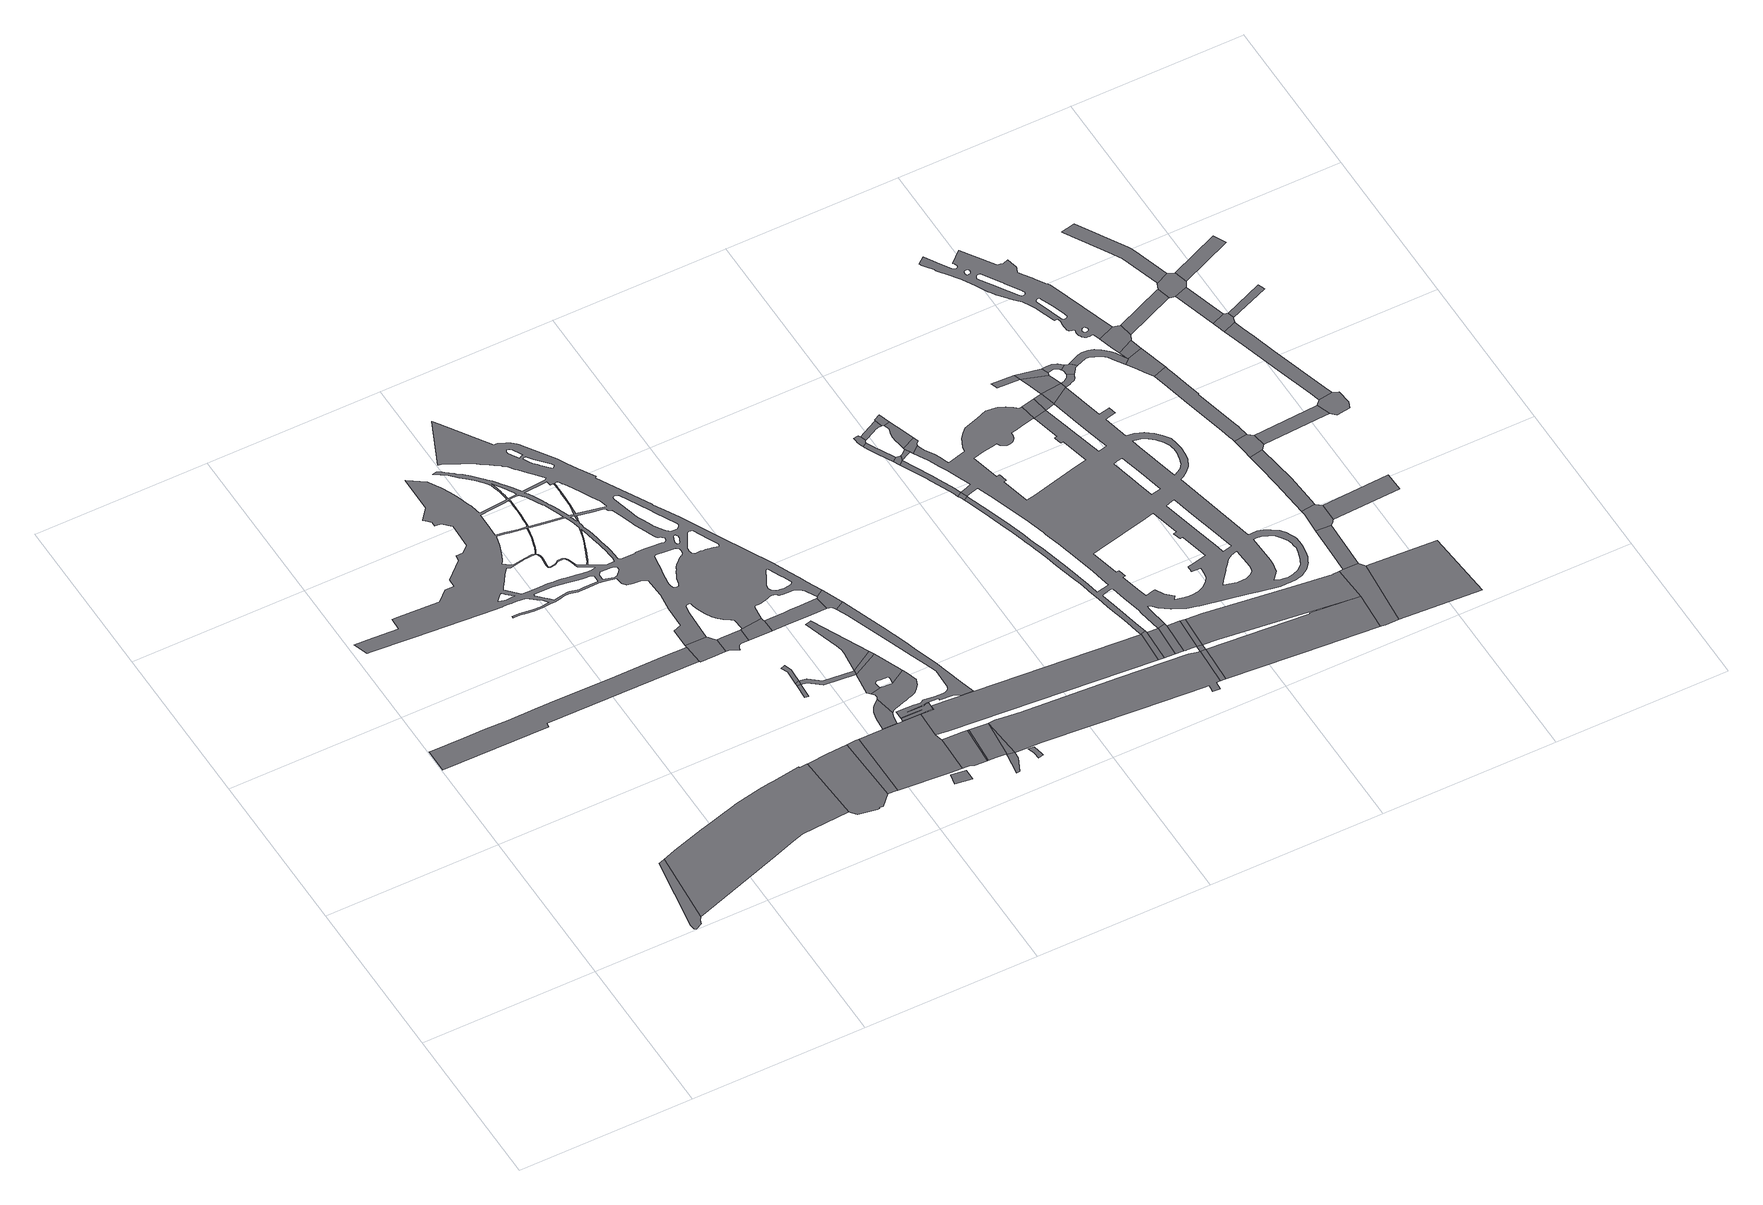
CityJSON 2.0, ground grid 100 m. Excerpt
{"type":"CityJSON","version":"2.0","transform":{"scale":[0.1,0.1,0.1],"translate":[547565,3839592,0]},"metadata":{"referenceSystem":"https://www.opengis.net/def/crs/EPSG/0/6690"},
"CityObjects":{
"road1":{"type":"Road","geometry":[{"type":"MultiSurface","lod":"1","boundaries":[[[0,1,2,3,4,5,6,7,8]]]}]},
"road2":{"type":"Road","attributes":{"RoadStructureAttribute.sectionType":"1"},"geometry":[{"type":"MultiSurface","lod":"1","boundaries":[[[9,10,11,12,13,14,15,16,17,18,19,20,21,22,23]]]}]},
"road3":{"type":"Road","attributes":{"function":"2","RoadStructureAttribute.sectionType":"1"},"geometry":[{"type":"MultiSurface","lod":"1","boundaries":[[[24,25,26,27,28,29,30,31,32,33,34,35,36,0,8,37,38,39,40,41,42]]]}]},
"road4":{"type":"Road","geometry":[{"type":"MultiSurface","lod":"1","boundaries":[[[43,44,45,42,41,46,47,48,49,50,51]]]}]},
"road5":{"type":"Road","attributes":{"RoadStructureAttribute.sectionType":"1"},"geometry":[{"type":"MultiSurface","lod":"1","boundaries":[[[52,53,54,55,56,57,58,59,60,61,62,63,64,65,66,67,68,69,70,71,72,73,74,75,76,77,78,79,80,81,82,83,84,85,86,87,88,89,90,91,92,93,94,95,96,97,98,99,100,101,102,103,104,105,106,107,108,109,110,111,112,113,114,115,116,117,118,119,120,121,122,123,124,125,126,127,128,129,130,131,132,133,134,135,136,137,138,139,140,141,142,143,144,145,146,147,148,149,150,151,152,153,154,155,156,157,158,159,160,161,162,163,164,165,166,167,168,169,170,171,172,173,174,175,176,177,178,179,180,181,182,183,184,185,186,187,188,189,190,191,192,193,194,195,196,197,198,199,200,201,202,203,204,205,206,207,208,209,210,211,212,213,214,215,216,217,218,219,220,221,222,223,224,225,226,227,228,229,230,231,232,233,234,235,236,237,238,239,240,241,242,243,244,245,246,247,248,249,250,251,252,253,254,255,256,257,258,259,260,261,262,263,264,265,266,267,268,269,270,271,272,273],[274,275,276,277,278,279,280,281,282,283,284],[285,286,287,288,289,290,291,292,293,294,295,296],[297,298,299,300,301,302,303,304,305,306,307,308,309,310],[311,312,313,314,315,316,317,318,319,320,321,322,323],[324,325,326,327,328,329,330,331,332,333,334,335,336,337,338,339,340],[341,342,343,344,345,346,347,348,349,350,351,352,353,354,355,356,357],[358,359,360,361,362,363,364,365,366,367,368,369,370,371,372,373],[374,375,376,377,378,379,380,381,382,383,384,385,386,387,388,389,390,391,392,393,394,395],[396,397,398,399,400,401,402,403,404,405,406,407,408,409,410,411,412,413,414,415,416,417,418,419,420,421],[422,423,424,425,426,427,428,429,430,431,432,433,434,435,436,437,438,439,440,441,442,443,444,445,446,447],[448,449,450,451,452,453,454,455,456,457,458,459,460,461,462,463,464,465,466,467,468,469,470,471,472,473,474],[475,476,477,478,479,480,481,482,483,484,485,486,487,488,489,490,491,492,493,494,495,496,497,498,499,500,501,502,503,504,505,506,507,508],[509,510,511,512,513,514,515,516,517,518,519,520,521,522,523,524,525,526,527,528,529,530,531,532,533],[534,535,536,537,538,539,540,541,542,543,544,545,546,547,548,549,550,551,552,553,554,555,556,557,558,559,560,561,562,563],[564,565,566,567,568,569,570,571,572,573,574,575,576,577,578,579,580,581,582,583,584,585,586,587,588],[589,590,591,592,593,594,595,596,597,598,599,600,601,602,603,604,605,606,607,608,609,610],[611,612,613,614,615,616,617,618,619,620,621,622,623,624,625,626,627,628,629,630,631,632,633,634,635,636,637,638],[639,640,641,642,643,644,645,646,647,648,649,650,651,652,653,654,655,656,657,658,659,660],[661,662,663,664,665,666,667,668,669,670,671,672,673,674,675,676,677,678,679,680,681,682,683,684,685,686,687,688,689,690,691,692,693,694,695,696,697,698,699,700,701,702,703,704,705,706,707,708,709,710,711,712,713,714],[715,716,717,718,719,720,721,722,723,724,725,726,727,728,729,730,731,732,733,734,735,736,737,738,739,740,741,742,743,744,745,746,747,748,749,750,751,752,753,754,755,756,757,758],[759,760,761,762,763,764,765,766,767,768,769,770,771,772,773,774,775,776,777,778,779,780,781,782,783,784,785,786,787,788,789,790,791,792,793,794,795,796,797,798,799,800,801,802,803,804,805]]]}]},
"road6":{"type":"Road","attributes":{"function":"2","RoadStructureAttribute.sectionType":"1"},"geometry":[{"type":"MultiSurface","lod":"1","boundaries":[[[806,807,43,51,808,809,810,811]]]}]},
"road7":{"type":"Road","geometry":[{"type":"MultiSurface","lod":"1","boundaries":[[[123,14,13,812,813,814,815,816,817,818,124]]]}]},
"road8":{"type":"Road","geometry":[{"type":"MultiSurface","lod":"1","boundaries":[[[819,820,821,822]]]}]},
"road9":{"type":"Road","attributes":{"RoadStructureAttribute.sectionType":"1"},"geometry":[{"type":"MultiSurface","lod":"1","boundaries":[[[823,815,814,824,825,826,827,828,829,830]]]}]},
"road10":{"type":"Road","geometry":[{"type":"MultiSurface","lod":"1","boundaries":[[[831,832,819,822]]]}]},
"road11":{"type":"Road","geometry":[{"type":"MultiSurface","lod":"1","boundaries":[[[833,834,835,836,837,832,831]]]}]},
"road12":{"type":"Road","geometry":[{"type":"MultiSurface","lod":"1","boundaries":[[[838,839,811,810,840,841,842,843,844]]]}]},
"road13":{"type":"Road","attributes":{"RoadStructureAttribute.sectionType":"1"},"geometry":[{"type":"MultiSurface","lod":"1","boundaries":[[[845,846,847,848]]]}]},
"road14":{"type":"Road","geometry":[{"type":"MultiSurface","lod":"1","boundaries":[[[849,143,142,830,829,850,851,852]]]}]},
"road15":{"type":"Road","geometry":[{"type":"MultiSurface","lod":"1","boundaries":[[[853,854,831,822,855,856,857,858]]]}]},
"road16":{"type":"Road","attributes":{"RoadStructureAttribute.sectionType":"1"},"geometry":[{"type":"MultiSurface","lod":"1","boundaries":[[[859,860,861,862,863,864,865,866,867,868,869]]]}]},
"road17":{"type":"Road","geometry":[{"type":"MultiSurface","lod":"1","boundaries":[[[870,842,841,871,872,873,874,875]]]}]},
"road18":{"type":"Road","geometry":[{"type":"MultiSurface","lod":"1","boundaries":[[[876,877,878,879,880,881,882,883,884,885,886,887,888,889,890,891,892,893,894,895,896,897,898,899,900,901,902,903,859,869]]]}]},
"road19":{"type":"Road","geometry":[{"type":"MultiSurface","lod":"1","boundaries":[[[875,874,904,905]]]}]},
"road20":{"type":"Road","geometry":[{"type":"MultiSurface","lod":"1","boundaries":[[[906,907,908,852,851,909,910,911,912,913,914]]]}]},
"road21":{"type":"Road","geometry":[{"type":"MultiSurface","lod":"1","boundaries":[[[915,858,857,916]]]}]},
"road22":{"type":"Road","geometry":[{"type":"MultiSurface","lod":"1","boundaries":[[[917,916,857,918,900,899,919,920,921,922,923,924,925,926,927,893,892]]]}]},
"road23":{"type":"Road","attributes":{"RoadStructureAttribute.sectionType":"1"},"geometry":[{"type":"MultiSurface","lod":"1","boundaries":[[[928,929,930,931,932,933,934,858,915]]]}]},
"road24":{"type":"Road","geometry":[{"type":"MultiSurface","lod":"1","boundaries":[[[935,936,937,938,939,940,941,942]]]}]},
"road25":{"type":"Road","geometry":[{"type":"MultiSurface","lod":"1","boundaries":[[[905,904,943,944,945]]]}]},
"road26":{"type":"Road","geometry":[{"type":"MultiSurface","lod":"1","boundaries":[[[945,944,942,941]]]}]},
"road27":{"type":"Road","geometry":[{"type":"MultiSurface","lod":"1","boundaries":[[[946,947,948,949,950,951]]]}]},
"road28":{"type":"Road","attributes":{"RoadStructureAttribute.sectionType":"1"},"geometry":[{"type":"MultiSurface","lod":"1","boundaries":[[[952,953,954,955,956,957,958,959,960,961,962,963,964,965,966,967,968,969,970,971,972,973,974,975,976,977,978,979,980,981,982,983,984,985,986,987,988,989,990,991,992,993,994,995,996,997,998,999,1000,1001,1002,1003,1004,1005,1006,1007,1008,1009,1010,1011,1012,1013,1014,1015,1016,1017,1018,1019,1020]]]}]},
"road29":{"type":"Road","geometry":[{"type":"MultiSurface","lod":"1","boundaries":[[[1021,1022,168,167,1023,914,913,1024,1020,1019]]]}]},
"road30":{"type":"Road","geometry":[{"type":"MultiSurface","lod":"1","boundaries":[[[1025,1026,1027,1028,844,843,1029,1030,1031,1032]]]}]},
"road31":{"type":"Road","geometry":[{"type":"MultiSurface","lod":"1","boundaries":[[[1033,1034,1035,1036,1037,1038,1039,945,941,1040,1041,1042,1043,1044,1045,1046,1047,1048,1049,1050,1051]]]}]},
"road32":{"type":"Road","geometry":[{"type":"MultiSurface","lod":"1","boundaries":[[[1052,1053,1054,1055,1056,1057,1058,1059,1060,1061,1062,1063,1064]]]}]},
"road33":{"type":"Road","attributes":{"RoadStructureAttribute.sectionType":"1"},"geometry":[{"type":"MultiSurface","lod":"1","boundaries":[[[1065,1066,1067,1068,1061,1060,1069,1070,1071,1072,1073,1074,1075,1076,1077,1078]]]}]},
"road34":{"type":"Road","geometry":[{"type":"MultiSurface","lod":"1","boundaries":[[[1079,1032,1031,1080,1081]]]}]},
"road35":{"type":"Road","geometry":[{"type":"MultiSurface","lod":"1","boundaries":[[[1078,1077,1082,1083,1084]]]}]},
"road36":{"type":"Road","attributes":{"RoadStructureAttribute.sectionType":"1"},"geometry":[{"type":"MultiSurface","lod":"1","boundaries":[[[1081,1080,1085,1086]]]}]},
"road37":{"type":"Road","geometry":[{"type":"MultiSurface","lod":"1","boundaries":[[[1087,1088,1089,1090,1083,1082,1091,1092,1093,1094,1095,1096,1097,1098]]]}]},
"road38":{"type":"Road","geometry":[{"type":"MultiSurface","lod":"1","boundaries":[[[1098,1097,1099,1100,1101]]]}]},
"road39":{"type":"Road","attributes":{"RoadStructureAttribute.sectionType":"1"},"geometry":[{"type":"MultiSurface","lod":"1","boundaries":[[[1102,1103,1064,1063,1104,1105,1106,1107]]]}]},
"road40":{"type":"Road","attributes":{"RoadStructureAttribute.sectionType":"1"},"geometry":[{"type":"MultiSurface","lod":"1","boundaries":[[[1108,1109,1110,1111,1084,1083,1112,1113]]]}]},
"road41":{"type":"Road","geometry":[{"type":"MultiSurface","lod":"1","boundaries":[[[1114,1086,1085,1115,1116]]]}]},
"road42":{"type":"Road","geometry":[{"type":"MultiSurface","lod":"1","boundaries":[[[1051,1050,1117,1118]]]}]},
"road43":{"type":"Road","geometry":[{"type":"MultiSurface","lod":"1","boundaries":[[[1119,1120,1121,1122,1108,1113,1123,1124]]]}]},
"road44":{"type":"Road","attributes":{"RoadStructureAttribute.sectionType":"1"},"geometry":[{"type":"MultiSurface","lod":"1","boundaries":[[[1116,1115,1125,1126,1127,1128,1129,1130]]]}]},
"road45":{"type":"Road","geometry":[{"type":"MultiSurface","lod":"1","boundaries":[[[1129,1051,1118,1131]]]}]},
"road46":{"type":"Road","geometry":[{"type":"MultiSurface","lod":"1","boundaries":[[[1132,1133,1102,1107,1134,1135]]]}]},
"road47":{"type":"Road","attributes":{"RoadStructureAttribute.sectionType":"1"},"geometry":[{"type":"MultiSurface","lod":"1","boundaries":[[[1136,1135,1134,1137,1138,1139,1140,1141,1142,1143,1144,1122,1121]]]}]},
"road48":{"type":"Road","geometry":[{"type":"MultiSurface","lod":"1","boundaries":[[[1130,1129,1131,1145]]]}]},
"road49":{"type":"Road","attributes":{"function":"2","RoadStructureAttribute.sectionType":"7"},"geometry":[{"type":"MultiSurface","lod":"1","boundaries":[[[1146,1147,1148,1118,1117,1149,1150,1151,1152]]]}]},
"road50":{"type":"Road","geometry":[{"type":"MultiSurface","lod":"1","boundaries":[[[1100,1153,1154,1155,1156,1157,1158,1159,1160,1161,1162,1163,1164,1165,1166,1167,1168,1169,1170,1171,1172,1173,1174,1175,1176,1032,1079,1177,1178,1179,1180,1181,1182,1183,1184,1185,1186,1187,1086,1114,1188,1189,1190,1191,1192,1193,1194,1195,1196,1197,1198,1199,1200,1201,1202,1203,1204,1205,1206,1207,1208,1209,1210,1211,1212,1213,1214,1215,1216,1217,1218,1219,1220,1221,1222,1223,1224,1225,1226,1227,1228,1229,1230,1231,1232,1233,1234,1235,1236,1237,1238,1239,1240,1241,1242,1243,1244,1245,1246,1247,1248,1249,1250,1251,1252,1253,1254,1255,1256,1257,1258,1259,1260,1261,1262,1263,1264,1265,1266,1267,1268,1269,1270,1271,1272,1273,1274,1275,1276,1277,1278,1279,1280,1281,1124,1123,1282,1283,1284,1285,1286,1287,1288,1098,1101],[1289,1290,1291,1292,1293,1294,1295,1296,1297,1298],[1299,1300,1301,1302,1303,1304,1305,1306,1307,1308,1309,1310,1311,1312,1313,1314],[1315,1316,1317,1318,1319,1320,1321,1322,1323],[1324,1325,1326,1327,1328,1329,1330,1331,1332,1333,1334,1335,1336,1337,1338,1339,1340,1341,1342],[1343,1344,1345,1346,1347,1348,1349,1350,1351,1352,1353,1354,1355,1356,1357,1358,1359,1360,1361,1362,1363,1364,1365,1366,1367],[1368,1369,1370,1371,1372,1373,1374,1375,1376,1377,1378,1379,1380,1381,1382,1383,1384,1385,1386,1387,1388,1389,1390,1391,1392,1101],[1393,1394,1395,1396,1397,1398,1399,1400,1401,1402,1403,1404,1405,1406,1407,1408,1409,1410,1411,1412,1413,1414,1415,1416,1417,1418,1419,1420,1421,1422,1260],[1423,1424,1425,1426,1427,1428,1429,1430,1431,1432,1433,1434,1435,1436,1437,1438,1439,1440,1441,1442,1443,1444,1445,1446,1447,1448,1449,1450,1451,1452,1453,1454,1455,1456,1457,1458,1459]]]}]},
"road51":{"type":"Road","geometry":[{"type":"MultiSurface","lod":"1","boundaries":[[[1460,1461,1462,1463,1464,1145,1131,1465,1152,1466]]]}]},
"road52":{"type":"Road","geometry":[{"type":"MultiSurface","lod":"1","boundaries":[[[1467,1261,1260,1259]]]}]},
"road53":{"type":"Road","geometry":[{"type":"MultiSurface","lod":"1","boundaries":[[[1468,1469,1470,1471]]]}]},
"road54":{"type":"Road","attributes":{"RoadStructureAttribute.sectionType":"1"},"geometry":[{"type":"MultiSurface","lod":"1","boundaries":[[[1472,1467,1259,1251]]]}]},
"road55":{"type":"Road","geometry":[{"type":"MultiSurface","lod":"1","boundaries":[[[1473,1472,1251,1250]]]}]},
"road56":{"type":"Road","attributes":{"RoadStructureAttribute.sectionType":"1"},"geometry":[{"type":"MultiSurface","lod":"1","boundaries":[[[1470,1474,1475,1472,1473,1476,1477]]]}]},
"road57":{"type":"Road","geometry":[{"type":"MultiSurface","lod":"1","boundaries":[[[1471,1470,1477,1478,1479]]]}]},
"road58":{"type":"Road","attributes":{"RoadStructureAttribute.sectionType":"1"},"geometry":[{"type":"MultiSurface","lod":"1","boundaries":[[[1480,1481,1482,1483,1473,1250,1484,1485,1486,1487,1488]]]}]},
"road59":{"type":"Road","geometry":[{"type":"MultiSurface","lod":"1","boundaries":[[[1489,1466,1152,1151,1490,1491,1492,1493,1494]]]}]},
"road60":{"type":"Road","attributes":{"RoadStructureAttribute.sectionType":"1"},"geometry":[{"type":"MultiSurface","lod":"1","boundaries":[[[1495,1496,1497,1498,1479,1478,1499,1500,1501,1502,1503,1504]]]}]},
"road61":{"type":"Road","geometry":[{"type":"MultiSurface","lod":"1","boundaries":[[[1505,1504,1503,1506,1480,1488,1507,1508,1509,1510]]]}]},
"road62":{"type":"Road","attributes":{"RoadStructureAttribute.sectionType":"1"},"geometry":[{"type":"MultiSurface","lod":"1","boundaries":[[[1511,1512,1489,1494,1513]]]}]},
"road63":{"type":"Road","attributes":{"RoadStructureAttribute.sectionType":"1"},"geometry":[{"type":"MultiSurface","lod":"1","boundaries":[[[1514,1515,1516,1517,1518,1519,1520,1521,1510,1509,1522,1523,1524,1525,1526,1527,1528,1529,1530,1531]]]}]},
"road64":{"type":"Road","geometry":[{"type":"MultiSurface","lod":"1","boundaries":[[[1532,1533,1534,1511,1513,1535,1536,1537,1538]]]}]},
"road65":{"type":"Road","geometry":[{"type":"MultiSurface","lod":"1","boundaries":[[[1539,1540,1541,1542,1543,1544,1545,1546,1547,1548,1549,1550,1551,1552,1553,1554,1555,1556,1557,1558,1559,1560,1561,1562,1563,1564,1565,1566,1567,1568,1569,1570,1571,1572,1573,1574,1575,1576,1577,1578,1579,1580,1581,1582,1583,1584,1585,1586,1587,1588,1589,1590,1591,1592,1593,1594,1595,1596,1597,1598,1599,1600,1601,1602,1603,1604,1605,1606,1607,1608,1609,1610,1611,1612,1613,1614,1615,1616,1617,1618,1619,1620],[1621,1622,1623,1624,1625,1626,1627,1628,1629,1630,1631,1632,1633,1634,1635,1636,1637,1638,1639,1640,1641,1642,1643,1644,1645,1646,1647,1648,1649],[1650,1651,1652,1653,1654,1655,1656,1657,1658,1659,1660,1661,1662,1663,1664,1665,1666,1667,1668],[1669,1670,1671,1672,1673,1674,1675,1676,1677,1678,1679,1680,1681,1682,1683,1684,1685,1686,1687,1688,1689,1690,1691,1692,1693,1694,1695,1696,1697,1698,1699,1700,1701,1702,1703],[1704,1705,1706,1707,1708,1709,1710,1711,1712,1713,1714,1715,1716,1717,1718,1719,1720,1721,1722,1723,1724,1725,1726,1727,1728,1729,1730,1731,1732,1733,1734,1735,1736,1737,1738]]]}]},
"road66":{"type":"Road","attributes":{"RoadStructureAttribute.sectionType":"1"},"geometry":[{"type":"MultiSurface","lod":"1","boundaries":[[[1739,1740,1741,1742,1743,1744,1533,1532]]]}]},
"road67":{"type":"Road","attributes":{"function":"2","RoadStructureAttribute.sectionType":"1"},"geometry":[{"type":"MultiSurface","lod":"1","boundaries":[[[1493,1492,1745,1746]]]}]},
"road68":{"type":"Road","geometry":[{"type":"MultiSurface","lod":"1","boundaries":[[[1747,1748,1749,1742,1741,1750,1751,1752]]]}]},
"road69":{"type":"Road","attributes":{"RoadStructureAttribute.sectionType":"1"},"geometry":[{"type":"MultiSurface","lod":"1","boundaries":[[[1753,1754,1755,1756,1757,1758,1759,1760,1761,1762,1763,1764,1765,1766,1767,1768,1769,1770,1748,1747]]]}]},
"road70":{"type":"Road","geometry":[{"type":"MultiSurface","lod":"1","boundaries":[[[1771,1531,1530,1772,1773,1774,1763,1762]]]}]},
"road71":{"type":"Road","attributes":{"RoadStructureAttribute.sectionType":"1"},"geometry":[{"type":"MultiSurface","lod":"1","boundaries":[[[1775,1776,1531,1771]]]}]},
"road72":{"type":"Road","geometry":[{"type":"MultiSurface","lod":"1","boundaries":[[[1605,1604,1777,1776,1775,1778,1779]]]}]},
"road73":{"type":"Road","attributes":{"RoadStructureAttribute.sectionType":"1"},"geometry":[{"type":"MultiSurface","lod":"1","boundaries":[[[1780,1538,1537,1781]]]}]},
"road74":{"type":"Road","attributes":{"RoadStructureAttribute.sectionType":"1"},"geometry":[{"type":"MultiSurface","lod":"1","boundaries":[[[1782,1752,1751,1783,1784]]]}]},
"road75":{"type":"Road","attributes":{"RoadStructureAttribute.sectionType":"1"},"geometry":[{"type":"MultiSurface","lod":"1","boundaries":[[[1785,1786,1779,1778,1787,1788]]]}]},
"road76":{"type":"Road","attributes":{"RoadStructureAttribute.sectionType":"1"},"geometry":[{"type":"MultiSurface","lod":"1","boundaries":[[[1789,1790,1791,1792,1793,1794,1795,1796,1797,1798,1799,1800,1801]]]}]},
"road77":{"type":"Road","geometry":[{"type":"MultiSurface","lod":"1","boundaries":[[[1802,1803,1782,1784,1804,1805,1806,1807]]]}]},
"road78":{"type":"Road","attributes":{"RoadStructureAttribute.sectionType":"1"},"geometry":[{"type":"MultiSurface","lod":"1","boundaries":[[[1808,1809,1810,1811,1812,1813,1814,1815,1816,1803,1802]]]}]},
"road79":{"type":"Road","attributes":{"RoadStructureAttribute.sectionType":"1"},"geometry":[{"type":"MultiSurface","lod":"1","boundaries":[[[1817,1818,1819,1820]]]}]},
"road80":{"type":"Road","geometry":[{"type":"MultiSurface","lod":"1","boundaries":[[[1821,1801,1800,1785,1788,1822,1818,1817,1823,1824]]]}]},
"road81":{"type":"Road","geometry":[{"type":"MultiSurface","lod":"1","boundaries":[[[1825,1820,1819,1826,1827,1813,1812,1828,1829,1830]]]}]},
"road82":{"type":"Road","attributes":{"RoadStructureAttribute.sectionType":"1"},"geometry":[{"type":"MultiSurface","lod":"1","boundaries":[[[1831,1832,1833,1830,1829]]]}]},
"road83":{"type":"Road","attributes":{"RoadStructureAttribute.sectionType":"1"},"geometry":[{"type":"MultiSurface","lod":"1","boundaries":[[[1834,1824,1823,1835]]]}]}
},
"vertices":[
[682,502,0],[646,489,0],[576,41,0],[578,25,0],[580,10,0],[593,6,0],[628,26,0],[637,48,0],[649,66,0],
[7,1724,0],[7,1585,0],[619,1580,0],[620,1604,0],[1500,1600,0],[1492,1715,0],[1361,1716,0],[1083,1717,0],[940,1718,0],[751,1720,0],[619,1720,0],[461,1720,0],[334,1722,0],[208,1723,0],[9,1724,0],
[1589,714,0],[1584,713,0],[1583,721,0],[1424,700,0],[1399,696,0],[1353,689,0],[1339,687,0],[1188,656,0],[1144,643,0],[1093,629,0],[1010,605,0],[948,588,0],[758,528,0],[1050,201,0],[1185,247,0],[1314,290,0],[1378,312,0],[1653,329,0],[1632,719,0],
[1869,735,0],[1759,729,0],[1647,720,0],[1685,291,0],[1790,272,0],[1802,272,0],[1804,281,0],[1825,278,0],[1886,341,0],
[810,3193,0],[755,3126,0],[777,3104,0],[791,3089,0],[790,3063,0],[826,3058,0],[869,3013,0],[866,2869,0],[825,2831,0],[783,2830,0],[780,2798,0],[675,2702,0],[673,2653,0],[623,2655,0],[558,2597,0],[517,2599,0],[325,2607,0],[290,2608,0],[285,2536,0],[111,2546,0],[35,2550,0],[66,2468,0],[88,2466,0],[311,2449,0],[327,2448,0],[778,2413,0],[810,2412,0],[817,2411,0],[827,2413,0],[850,2411,0],[871,2410,0],[896,2409,0],[949,2404,0],[963,2393,0],[993,2366,0],[1017,2349,0],[1037,2323,0],[986,2318,0],[946,2318,0],[889,2327,0],[870,2330,0],[835,2330,0],[828,2330,0],[828,2319,0],[833,2319,0],[869,2319,0],[892,2315,0],[945,2307,0],[987,2307,0],[1038,2311,0],[1065,2311,0],[1098,2317,0],[1127,2325,0],[1158,2326,0],[1163,2325,0],[1201,2315,0],[1233,2314,0],[1237,2314,0],[1322,2316,0],[1362,2310,0],[1416,2298,0],[1421,2257,0],[1437,2236,0],[1473,2229,0],[1520,2224,0],[1546,2209,0],[1555,2097,0],[1554,2091,0],[1542,1990,0],[1541,1861,0],[1492,1844,0],[1492,1729,0],[1615,1729,0],[1615,1760,0],[1616,1827,0],[1619,1914,0],[1625,1962,0],[1634,1968,0],[1640,1967,0],[1656,1967,0],[1659,1962,0],[1661,1946,0],[1669,1918,0],[1686,1871,0],[1707,1834,0],[1726,1810,0],[1747,1792,0],[1780,1768,0],[1795,1756,0],[1800,1694,0],[1796,1687,0],[1916,1702,0],[1919,1723,0],[1924,1768,0],[1924,1784,0],[1930,1790,0],[1936,1793,0],[1954,1793,0],[1972,1795,0],[1979,1797,0],[1994,1800,0],[1996,1801,0],[2014,1808,0],[2020,1810,0],[2029,1813,0],[2042,1815,0],[2063,1810,0],[2073,1795,0],[2081,1795,0],[2092,1794,0],[2117,1793,0],[2154,1792,0],[2182,1779,0],[2204,1758,0],[2230,1708,0],[2237,1695,0],[2280,1722,0],[2242,1809,0],[2222,1853,0],[2197,1909,0],[2185,1933,0],[2153,2006,0],[2012,2287,0],[1995,2321,0],[1900,2510,0],[1855,2591,0],[1822,2651,0],[1819,2657,0],[1747,2789,0],[1658,2955,0],[1666,2959,0],[1656,2978,0],[1612,3055,0],[1580,3113,0],[1555,3160,0],[1530,3198,0],[1454,3311,0],[1433,3342,0],[1426,3352,0],[1403,3371,0],[1383,3382,0],[1364,3391,0],[1345,3399,0],[1321,3402,0],[1150,3662,0],[1131,3688,0],[1127,3695,0],[1009,3421,0],[1016,3418,0],[1035,3412,0],[1058,3400,0],[1068,3394,0],[1114,3370,0],[1144,3355,0],[1185,3331,0],[1198,3319,0],[1228,3300,0],[1237,3292,0],[1254,3278,0],[1286,3255,0],[1289,3252,0],[1311,3234,0],[1336,3203,0],[1346,3191,0],[1381,3150,0],[1402,3126,0],[1431,3090,0],[1437,3083,0],[1443,3075,0],[1432,3066,0],[1431,3065,0],[1291,3054,0],[1258,3104,0],[1233,3136,0],[1222,3151,0],[1214,3163,0],[1193,3189,0],[1174,3209,0],[1168,3216,0],[1145,3243,0],[1116,3274,0],[1086,3303,0],[1059,3323,0],[1052,3328,0],[1030,3345,0],[1023,3350,0],[1001,3368,0],[980,3382,0],[953,3376,0],[988,3353,0],[1022,3329,0],[1036,3315,0],[1052,3298,0],[1059,3291,0],[1086,3267,0],[1119,3237,0],[1146,3206,0],[1148,3203,0],[1162,3184,0],[1175,3166,0],[1180,3145,0],[1187,3119,0],[1190,3105,0],[1193,3086,0],[1196,3060,0],[1196,3055,0],[1196,3043,0],[1188,3042,0],[1094,3034,0],[1066,3032,0],[1035,3029,0],[1030,3031,0],[1025,3057,0],[1018,3094,0],[1010,3110,0],[993,3164,0],[986,3184,0],[969,3228,0],[946,3275,0],[919,3321,0],[906,3346,0],[813,3407,0],[1430,2749,0],[1426,2762,0],[1426,2763,0],[1421,2774,0],[1419,2779,0],[1429,2778,0],[1439,2777,0],[1438,2774,0],[1437,2759,0],[1437,2757,0],[1433,2740,0],[1806,2406,0],[1808,2410,0],[1819,2414,0],[1828,2403,0],[1827,2388,0],[1821,2375,0],[1815,2360,0],[1808,2354,0],[1799,2357,0],[1795,2365,0],[1795,2378,0],[1801,2392,0],[872,2479,0],[883,2469,0],[905,2448,0],[908,2445,0],[882,2445,0],[864,2445,0],[856,2445,0],[847,2445,0],[817,2456,0],[827,2467,0],[834,2473,0],[848,2488,0],[856,2495,0],[866,2485,0],[1388,3326,0],[1396,3311,0],[1400,3303,0],[1416,3271,0],[1406,3267,0],[1393,3261,0],[1390,3261,0],[1370,3293,0],[1357,3315,0],[1356,3327,0],[1361,3335,0],[1363,3339,0],[1375,3338,0],[1205,3054,0],[1205,3068,0],[1205,3071,0],[1199,3099,0],[1199,3101,0],[1194,3130,0],[1189,3155,0],[1182,3172,0],[1190,3160,0],[1207,3135,0],[1220,3115,0],[1230,3098,0],[1233,3094,0],[1250,3063,0],[1256,3051,0],[1231,3048,0],[1207,3045,0],[1475,3185,0],[1510,3146,0],[1518,3134,0],[1518,3125,0],[1508,3118,0],[1497,3121,0],[1489,3130,0],[1467,3156,0],[1458,3166,0],[1449,3176,0],[1441,3185,0],[1433,3195,0],[1424,3208,0],[1405,3245,0],[1417,3250,0],[1422,3252,0],[1447,3216,0],[1438,2328,0],[1431,2321,0],[1430,2320,0],[1424,2314,0],[1407,2312,0],[1362,2324,0],[1351,2330,0],[1351,2351,0],[1351,2362,0],[1365,2377,0],[1403,2377,0],[1423,2376,0],[1436,2375,0],[1454,2363,0],[1455,2348,0],[1442,2333,0],[2108,1983,0],[2112,1978,0],[2144,1909,0],[2150,1897,0],[2162,1871,0],[2171,1851,0],[2173,1841,0],[2162,1832,0],[2145,1831,0],[2117,1828,0],[2096,1830,0],[2092,1831,0],[2078,1834,0],[2057,1849,0],[2051,1866,0],[2052,1888,0],[2064,1909,0],[2071,1920,0],[2080,1936,0],[2082,1940,0],[2091,1959,0],[2100,1978,0],[1868,2374,0],[1881,2397,0],[1893,2402,0],[1903,2399,0],[1909,2395,0],[1911,2393,0],[1949,2315,0],[1978,2255,0],[1978,2248,0],[1972,2240,0],[1959,2241,0],[1945,2246,0],[1927,2250,0],[1925,2251,0],[1903,2254,0],[1890,2254,0],[1876,2256,0],[1863,2255,0],[1845,2254,0],[1831,2266,0],[1827,2284,0],[1828,2288,0],[1830,2303,0],[1838,2321,0],[1853,2348,0],[1866,2370,0],[1337,2453,0],[1345,2468,0],[1350,2479,0],[1367,2515,0],[1380,2545,0],[1381,2550,0],[1393,2582,0],[1405,2615,0],[1414,2645,0],[1419,2662,0],[1422,2668,0],[1423,2680,0],[1425,2676,0],[1428,2662,0],[1434,2631,0],[1442,2592,0],[1450,2546,0],[1454,2522,0],[1458,2501,0],[1463,2455,0],[1464,2428,0],[1464,2425,0],[1463,2408,0],[1448,2407,0],[1421,2406,0],[1406,2415,0],[1105,2406,0],[1142,2401,0],[1146,2401,0],[1173,2396,0],[1193,2392,0],[1204,2390,0],[1235,2384,0],[1273,2380,0],[1303,2377,0],[1324,2368,0],[1323,2353,0],[1321,2329,0],[1237,2327,0],[1214,2327,0],[1202,2327,0],[1162,2338,0],[1160,2339,0],[1126,2337,0],[1095,2330,0],[1069,2325,0],[1053,2341,0],[1024,2368,0],[1007,2386,0],[997,2398,0],[999,2406,0],[1032,2407,0],[1070,2406,0],[1724,2234,0],[1719,2227,0],[1714,2221,0],[1713,2219,0],[1707,2207,0],[1698,2192,0],[1688,2173,0],[1678,2151,0],[1669,2118,0],[1664,2105,0],[1663,2101,0],[1651,2100,0],[1636,2104,0],[1629,2119,0],[1629,2137,0],[1630,2149,0],[1637,2207,0],[1647,2265,0],[1648,2274,0],[1657,2338,0],[1660,2340,0],[1665,2344,0],[1666,2344,0],[1735,2338,0],[1768,2335,0],[1777,2334,0],[1790,2321,0],[1792,2304,0],[1789,2289,0],[1779,2278,0],[1774,2276,0],[1766,2270,0],[1760,2266,0],[1739,2248,0],[1454,2792,0],[1456,2817,0],[1460,2851,0],[1461,2879,0],[1462,2902,0],[1462,2904,0],[1463,2929,0],[1463,2957,0],[1463,2980,0],[1463,3003,0],[1461,3022,0],[1476,3023,0],[1483,3015,0],[1493,3000,0],[1500,2990,0],[1524,2952,0],[1550,2902,0],[1573,2850,0],[1599,2804,0],[1609,2776,0],[1614,2760,0],[1610,2755,0],[1601,2759,0],[1534,2772,0],[1453,2788,0],[1426,2791,0],[1415,2794,0],[1408,2814,0],[1400,2834,0],[1391,2858,0],[1377,2890,0],[1365,2915,0],[1357,2932,0],[1356,2935,0],[1347,2956,0],[1336,2977,0],[1325,2998,0],[1317,3010,0],[1311,3021,0],[1296,3038,0],[1428,3049,0],[1431,3049,0],[1434,3021,0],[1453,3021,0],[1454,3012,0],[1455,3004,0],[1455,2989,0],[1455,2965,0],[1454,2940,0],[1454,2913,0],[1454,2908,0],[1454,2887,0],[1451,2849,0],[1446,2817,0],[1442,2789,0],[1671,2781,0],[1671,2792,0],[1684,2798,0],[1702,2790,0],[1755,2689,0],[1790,2623,0],[1804,2597,0],[1862,2487,0],[1866,2470,0],[1860,2455,0],[1849,2447,0],[1835,2446,0],[1833,2446,0],[1818,2448,0],[1804,2455,0],[1793,2465,0],[1787,2471,0],[1771,2497,0],[1756,2523,0],[1742,2553,0],[1722,2595,0],[1715,2612,0],[1708,2634,0],[1698,2671,0],[1670,2776,0],[1279,2817,0],[1202,2828,0],[1205,2846,0],[1207,2882,0],[1210,2911,0],[1210,2918,0],[1210,2938,0],[1211,2966,0],[1210,2992,0],[1210,3012,0],[1209,3027,0],[1206,3035,0],[1234,3037,0],[1264,3038,0],[1289,3008,0],[1316,2957,0],[1334,2925,0],[1341,2914,0],[1360,2870,0],[1375,2835,0],[1384,2809,0],[1386,2801,0],[1047,2856,0],[1025,2859,0],[1028,2915,0],[1028,2963,0],[1028,3003,0],[1029,3012,0],[1034,3014,0],[1052,3016,0],[1067,3017,0],[1098,3019,0],[1172,3024,0],[1178,3026,0],[1199,3031,0],[1202,3020,0],[1203,2986,0],[1203,2953,0],[1203,2930,0],[1202,2919,0],[1201,2907,0],[1199,2882,0],[1198,2857,0],[1196,2841,0],[1195,2838,0],[1194,2833,0],[1189,2833,0],[1147,2836,0],[1100,2845,0],[1074,2851,0],[1188,2820,0],[1174,2752,0],[1161,2706,0],[1156,2689,0],[1144,2662,0],[1137,2650,0],[1120,2652,0],[1088,2649,0],[1081,2648,0],[1037,2642,0],[1009,2636,0],[1001,2641,0],[994,2645,0],[976,2655,0],[960,2668,0],[972,2685,0],[987,2716,0],[1011,2783,0],[1029,2847,0],[1074,2839,0],[1098,2835,0],[1176,2822,0],[1089,2641,0],[1120,2644,0],[1134,2642,0],[1145,2636,0],[1151,2622,0],[1152,2607,0],[1150,2579,0],[1148,2563,0],[1146,2553,0],[1146,2543,0],[1149,2532,0],[1154,2528,0],[1165,2527,0],[1191,2530,0],[1206,2538,0],[1217,2545,0],[1229,2547,0],[1237,2546,0],[1243,2546,0],[1254,2540,0],[1262,2528,0],[1268,2508,0],[1274,2486,0],[1281,2460,0],[1299,2450,0],[1305,2446,0],[1356,2419,0],[1353,2417,0],[1334,2413,0],[1313,2410,0],[1279,2416,0],[1257,2419,0],[1239,2422,0],[1194,2429,0],[1187,2430,0],[1151,2434,0],[1124,2437,0],[1096,2440,0],[1042,2440,0],[986,2440,0],[954,2440,0],[944,2443,0],[912,2476,0],[889,2500,0],[879,2511,0],[889,2529,0],[914,2562,0],[939,2600,0],[966,2632,0],[978,2625,0],[982,2623,0],[987,2624,0],[1039,2634,0],[1081,2640,0],[1412,2671,0],[1402,2632,0],[1391,2598,0],[1379,2570,0],[1373,2553,0],[1368,2539,0],[1354,2508,0],[1340,2476,0],[1330,2460,0],[1328,2457,0],[1327,2458,0],[1305,2470,0],[1283,2482,0],[1282,2488,0],[1269,2531,0],[1259,2546,0],[1246,2554,0],[1240,2554,0],[1228,2555,0],[1214,2552,0],[1202,2545,0],[1189,2538,0],[1165,2535,0],[1156,2537,0],[1154,2544,0],[1154,2553,0],[1157,2570,0],[1158,2579,0],[1160,2607,0],[1159,2624,0],[1151,2641,0],[1144,2645,0],[1152,2658,0],[1164,2686,0],[1168,2704,0],[1181,2750,0],[1196,2819,0],[1201,2818,0],[1280,2805,0],[1391,2787,0],[1403,2759,0],[1407,2747,0],[1411,2735,0],[1419,2698,0],[1440,2730,0],[1444,2747,0],[1445,2750,0],[1448,2763,0],[1449,2772,0],[1538,2754,0],[1585,2745,0],[1602,2739,0],[1604,2723,0],[1623,2717,0],[1631,2699,0],[1646,2656,0],[1661,2609,0],[1669,2585,0],[1674,2572,0],[1690,2535,0],[1704,2499,0],[1723,2459,0],[1729,2447,0],[1734,2438,0],[1741,2437,0],[1743,2437,0],[1752,2434,0],[1762,2424,0],[1762,2422,0],[1760,2410,0],[1753,2400,0],[1747,2398,0],[1739,2400,0],[1667,2406,0],[1634,2408,0],[1584,2411,0],[1580,2405,0],[1508,2405,0],[1491,2416,0],[1487,2450,0],[1487,2457,0],[1485,2475,0],[1482,2500,0],[1477,2531,0],[1473,2556,0],[1468,2583,0],[1460,2623,0],[1452,2659,0],[1445,2685,0],[1441,2708,0],[1438,2722,0],
[1924,738,0],[1917,738,0],[1900,340,0],[1923,338,0],[1941,337,0],[1940,738,0],
[1505,1593,0],[1588,1592,0],[1650,1592,0],[1650,1685,0],[1648,1685,0],[1626,1713,0],[1620,1721,0],
[1849,1210,0],[1844,1122,0],[1864,1119,0],[1870,1209,0],
[1677,1685,0],[1676,1592,0],[1720,1568,0],[1722,1582,0],[1730,1597,0],[1745,1602,0],[1789,1602,0],[1789,1685,0],
[1872,1236,0],[1850,1227,0],
[1875,1288,0],[1877,1320,0],[1862,1363,0],[1839,1355,0],[1855,1318,0],
[2247,737,0],[2074,738,0],[2231,314,0],[2300,309,0],[2305,531,0],[2292,575,0],[2297,734,0],
[2312,288,0],[2227,297,0],[2213,234,0],[2310,220,0],
[1919,1685,0],[1875,1602,0],[1924,1602,0],[1923,1681,0],
[1979,1176,0],[1915,1228,0],[1903,1202,0],[1968,1150,0],[2149,1133,0],[2151,1160,0],
[2157,933,0],[2122,903,0],[2114,894,0],[2103,873,0],[2100,865,0],[2097,857,0],[2089,822,0],[2082,740,0],[2163,740,0],[2171,795,0],[2180,813,0],
[2424,527,0],[2331,307,0],[2347,305,0],[2364,298,0],[2434,293,0],[2449,524,0],
[2186,821,0],[2193,826,0],[2208,832,0],[2217,835,0],[2260,849,0],[2286,857,0],[2287,857,0],[2300,862,0],[2325,870,0],[2343,879,0],[2364,898,0],[2383,923,0],[2388,935,0],[2394,955,0],[2375,1020,0],[2374,1022,0],[2366,1042,0],[2278,989,0],[2253,991,0],[2250,991,0],[2246,991,0],[2240,992,0],[2221,993,0],[2209,993,0],[2150,980,0],[2163,965,0],[2165,951,0],[2164,944,0],
[2442,293,0],[2457,524,0],
[2134,1682,0],[2078,1682,0],[2041,1682,0],[2001,1602,0],[2007,1602,0],[2099,1600,0],[2129,1599,0],[2238,1600,0],[2229,1684,0],
[2282,1240,0],[2295,1212,0],
[2357,1064,0],[2133,997,0],[2203,1010,0],[2202,1034,0],[2214,1044,0],[2237,1042,0],[2281,1040,0],[2282,1033,0],[2284,1024,0],[2283,1018,0],[2283,1007,0],
[2127,1564,0],[2109,1560,0],[2093,1556,0],[2159,1353,0],[2166,1314,0],[2166,1283,0],[2152,1162,0],
[2540,238,0],[2538,237,0],[2542,285,0],[2525,149,0],[2542,149,0],[2581,234,0],[2584,274,0],[2543,284,0],
[2485,290,0],[2544,286,0],[2565,513,0],
[2700,204,0],[2690,260,0],[2657,263,0],[2668,224,0],[2671,184,0],[2702,191,0],
[2308,1507,0],[2410,1233,0],[2457,1105,0],[2486,1026,0],[2512,956,0],[2509,847,0],[2509,844,0],[2508,837,0],[2507,833,0],[2505,827,0],[2503,824,0],[2501,820,0],[2497,815,0],[2492,811,0],[2488,809,0],[2486,808,0],[2480,807,0],[2468,806,0],[2444,806,0],[2421,806,0],[2357,814,0],[2337,805,0],[2321,805,0],[2301,806,0],[2264,807,0],[2213,809,0],[2199,810,0],[2199,763,0],[2206,763,0],[2269,761,0],[2314,760,0],[2338,758,0],[2314,758,0],[2269,758,0],[2206,758,0],[2198,758,0],[2197,739,0],[2203,739,0],[2220,739,0],[2271,738,0],[2320,738,0],[2345,738,0],[2368,738,0],[2372,784,0],[2360,785,0],[2343,778,0],[2330,779,0],[2308,780,0],[2267,781,0],[2220,783,0],[2267,783,0],[2307,783,0],[2329,784,0],[2342,784,0],[2361,791,0],[2429,785,0],[2429,774,0],[2503,770,0],[2547,750,0],[2607,745,0],[2584,835,0],[2535,1010,0],[2529,1028,0],[2499,1122,0],[2473,1206,0],[2422,1353,0],[2378,1473,0],[2331,1600,0],[2280,1572,0],
[2319,1632,0],[2291,1697,0],[2236,1687,0],[2266,1593,0],
[3130,701,0],[2617,742,0],[2372,761,0],[2374,730,0],[2366,568,0],[3175,503,0],[3527,475,0],[3537,669,0],
[3723,424,0],[3682,434,0],[3298,465,0],[2735,503,0],[2732,503,0],[2680,509,0],[2606,517,0],[2584,275,0],[2596,273,0],[2664,271,0],[2737,268,0],[3280,223,0],[3645,196,0],[3665,194,0],[3661,152,0],[3703,148,0],[3706,197,0],[3729,195,0],[3741,422,0],
[2960,2548,0],[2958,2555,0],[2930,2552,0],[2930,2542,0],[2931,2530,0],[2932,2518,0],[2935,2505,0],[2938,2492,0],[2944,2478,0],[2966,2495,0],[2970,2504,0],[2975,2511,0],[2965,2543,0],
[3003,2421,0],[2991,2442,0],[2991,2444,0],[2983,2460,0],[2948,2467,0],[2949,2464,0],[2953,2455,0],[2959,2444,0],[2961,2440,0],[2967,2428,0],[2979,2406,0],[3010,2345,0],[3025,2315,0],[3051,2334,0],
[3567,679,0],[3559,472,0],[3569,667,0],
[3043,2279,0],[3069,2298,0],[3077,2332,0],
[3621,467,0],[3631,662,0],
[3205,2002,0],[3167,2092,0],[3146,2137,0],[3102,2231,0],[3073,2220,0],[3094,2176,0],[3116,2130,0],[3126,2107,0],[3145,2065,0],[3185,1974,0],[3194,1948,0],[3219,1963,0],
[3203,1928,0],[3208,1910,0],[3234,1924,0],
[3081,2602,0],[3033,2578,0],[3040,2541,0],[3052,2547,0],[3074,2555,0],[3094,2557,0],
[3116,2358,0],[3109,2350,0],[3100,2343,0],[3092,2337,0],[3110,2319,0],[3132,2330,0],
[3676,672,0],[3668,464,0],[3678,658,0],
[3761,193,0],[3771,419,0],
[3191,2366,0],[3205,2377,0],[3195,2406,0],[3116,2368,0],[3140,2315,0],[3184,2351,0],
[3683,462,0],[3685,462,0],[3725,459,0],[3742,459,0],[3742,458,0],[3752,652,0],
[3772,455,0],
[3120,2627,0],[3084,2610,0],[3107,2552,0],[3141,2563,0],
[3172,2472,0],[3115,2530,0],[3117,2525,0],[3117,2512,0],[3110,2495,0],[3103,2465,0],[3103,2460,0],[3106,2437,0],[3111,2400,0],
[3782,650,0],
[4352,382,0],[4351,374,0],[4348,374,0],[4332,147,0],[4381,143,0],[4617,124,0],[4630,353,0],
[3214,1894,0],[3221,1875,0],[3250,1793,0],[3287,1674,0],[3314,1592,0],[3336,1518,0],[3336,1516,0],[3338,1508,0],[3349,1472,0],[3354,1453,0],[3369,1399,0],[3379,1357,0],[3396,1292,0],[3410,1232,0],[3426,1170,0],[3440,1118,0],[3451,1065,0],[3453,1052,0],[3468,985,0],[3483,916,0],[3499,848,0],[3510,797,0],[3522,738,0],[3530,701,0],[3555,731,0],[3515,912,0],[3497,995,0],[3502,998,0],[3510,1002,0],[3557,1015,0],[3565,1012,0],[3567,1005,0],[3584,926,0],[3607,820,0],[3610,796,0],[3657,796,0],[3657,821,0],[3661,823,0],[3674,816,0],[3702,784,0],[3752,747,0],[3756,745,0],[3825,712,0],[3886,696,0],[3891,695,0],[4145,644,0],[4195,635,0],[4312,611,0],[4365,611,0],[4368,611,0],[4407,613,0],[4409,614,0],[4445,623,0],[4485,651,0],[4513,682,0],[4519,697,0],[4530,721,0],[4537,747,0],[4542,770,0],[4546,802,0],[4546,809,0],[4545,857,0],[4545,863,0],[4540,873,0],[4533,889,0],[4518,919,0],[4495,947,0],[4460,974,0],[4427,991,0],[4395,1001,0],[4362,1000,0],[4342,1000,0],[4232,1499,0],[4250,1506,0],[4266,1518,0],[4282,1529,0],[4309,1557,0],[4331,1602,0],[4336,1630,0],[4339,1684,0],[4335,1724,0],[4335,1728,0],[4327,1766,0],[4322,1772,0],[4299,1807,0],[4269,1839,0],[4246,1856,0],[4228,1869,0],[4183,1887,0],[4181,1888,0],[4136,1893,0],[4102,2042,0],[4140,2052,0],[4166,2058,0],[4157,2103,0],[4128,2096,0],[4089,2087,0],[4034,2332,0],[3927,2261,0],[3960,2123,0],[3987,2010,0],[4018,1879,0],[3990,1872,0],[3964,1866,0],[3916,2057,0],[3904,2106,0],[3870,2245,0],[3790,2225,0],[3774,2324,0],[3762,2321,0],[3736,2341,0],[3704,2363,0],[3666,2380,0],[3638,2384,0],[3631,2385,0],[3604,2389,0],[3540,2367,0],[3454,2338,0],[3429,2313,0],[3405,2285,0],[3392,2258,0],[3380,2228,0],[3373,2198,0],[3266,2169,0],[3250,2211,0],[3245,2223,0],[3230,2261,0],[3202,2303,0],[3189,2333,0],[3185,2233,0],[3206,2186,0],[3209,2179,0],[3232,2128,0],[3252,2084,0],[3290,1987,0],[3242,1970,0],[4110,1493,0],[4082,1486,0],[4055,1480,0],[4032,1576,0],[4022,1619,0],[4013,1657,0],[3990,1756,0],[4017,1763,0],[4045,1769,0],[4076,1635,0],[4238,929,0],[4242,812,0],[4241,793,0],[4235,773,0],[4214,755,0],[4187,744,0],[4162,742,0],[4136,743,0],[4107,749,0],[4064,760,0],[4083,787,0],[4125,840,0],[4132,849,0],[4153,875,0],[4176,901,0],[4205,919,0],[4177,963,0],[4169,1000,0],[4129,1168,0],[4081,1375,0],[4107,1382,0],[4133,1390,0],[4166,1249,0],[4198,1110,0],[4230,974,0],[4186,1681,0],[4161,1790,0],[4149,1845,0],[4194,1838,0],[4196,1837,0],[4226,1821,0],[4241,1808,0],[4254,1796,0],[4282,1762,0],[4297,1727,0],[4299,1716,0],[4303,1697,0],[4303,1667,0],[4293,1624,0],[4284,1589,0],[4262,1562,0],[4258,1560,0],[4219,1539,0],[4213,1567,0],[4329,690,0],[4345,711,0],[4352,740,0],[4356,770,0],[4357,795,0],[4352,960,0],[4370,958,0],[4398,956,0],[4430,943,0],[4458,926,0],[4478,899,0],[4498,867,0],[4504,840,0],[4506,829,0],[4509,802,0],[4503,775,0],[4489,729,0],[4487,724,0],[4471,692,0],[4443,668,0],[4407,653,0],[4375,647,0],[4372,647,0],[4335,652,0],[4306,664,0],[3256,1931,0],[3308,1947,0],[3344,1845,0],[3377,1745,0],[3413,1643,0],[3437,1559,0],[3447,1521,0],[3451,1505,0],[3469,1438,0],[3476,1414,0],[3504,1297,0],[3536,1164,0],[3555,1069,0],[3559,1047,0],[3488,1032,0],[3481,1066,0],[3474,1098,0],[3438,1252,0],[3395,1419,0],[3376,1483,0],[3370,1503,0],[3369,1507,0],[3354,1561,0],[3320,1675,0],[3268,1826,0],[3830,2062,0],[3814,2058,0],[3820,2033,0],[3825,2008,0],[3841,2012,0],[3880,1849,0],[3813,1833,0],[3534,1765,0],[3485,1754,0],[3445,1918,0],[3462,1921,0],[3450,1974,0],[3431,1969,0],[3409,2066,0],[3393,2135,0],[3460,2149,0],[3511,2159,0],[3541,2166,0],[3548,2149,0],[3567,2135,0],[3584,2130,0],[3601,2130,0],[3603,2131,0],[3619,2137,0],[3635,2152,0],[3642,2170,0],[3643,2192,0],[3672,2198,0],[3724,2211,0],[3790,2227,0],[3996,1361,0],[4035,1196,0],[4016,1191,0],[4030,1142,0],[4046,1146,0],[4047,1143,0],[4085,984,0],[3994,963,0],[3966,957,0],[3967,956,0],[3969,946,0],[3968,932,0],[3966,918,0],[4021,916,0],[4017,875,0],[4012,849,0],[3995,825,0],[3967,800,0],[3933,783,0],[3897,780,0],[3879,781,0],[3851,782,0],[3802,794,0],[3818,817,0],[3805,826,0],[3775,855,0],[3748,902,0],[3690,891,0],[3679,932,0],[3651,1054,0],[3665,1058,0],[3662,1074,0],[3655,1107,0],[3637,1104,0],[3599,1266,0],[3642,1276,0],[3949,1350,0],
[4593,555,0],[4585,556,0],[4584,551,0],[4333,583,0],[3875,642,0],[3859,448,0],[4621,556,0],
[3854,2343,0],
[3718,2536,0],[3732,2499,0],[3860,2492,0],[3847,2532,0],
[3904,2355,0],
[4026,2367,0],
[3872,2457,0],[3883,2425,0],[4005,2430,0],[4000,2446,0],
[4005,2461,0],[3990,2501,0],
[4081,2407,0],[4071,2387,0],[4054,2376,0],[4051,2374,0],[4064,2340,0],[4069,2342,0],[4094,2352,0],[4104,2365,0],[4116,2390,0],
[4644,558,0],[4645,122,0],[4647,122,0],[4723,122,0],[4757,523,0],[4730,556,0],
[4077,2492,0],[4075,2493,0],[4050,2504,0],[4020,2506,0],[4013,2466,0],[4040,2472,0],[4060,2463,0],[4068,2459,0],[4074,2448,0],[4103,2470,0],
[4120,2462,0],[4080,2435,0],[4136,2418,0],[4140,2425,0],[4159,2433,0],[4128,2463,0],
[4654,855,0],[4649,706,0],[4739,850,0],
[4368,2415,0],[4348,2440,0],[4317,2469,0],[4299,2480,0],[4287,2487,0],[4257,2496,0],[4225,2501,0],[4197,2496,0],[4190,2446,0],[4220,2456,0],[4243,2454,0],[4265,2444,0],[4293,2429,0],[4295,2428,0],[4321,2407,0],[4343,2372,0],[4375,2320,0],[4406,2348,0],
[4738,1018,0],[4657,1007,0],[4659,981,0],[4757,868,0],[4763,874,0],[4768,880,0],[4770,990,0],
[4022,3416,0],[3953,3354,0],[3959,3345,0],[3961,3341,0],[3964,3336,0],[3964,3334,0],[3965,3330,0],[3965,3327,0],[3965,3324,0],[3965,3322,0],[3964,3320,0],[3963,3317,0],[3961,3315,0],[3958,3314,0],[3957,3314,0],[3955,3313,0],[3952,3313,0],[3948,3313,0],[3943,3314,0],[3937,3319,0],[3930,3327,0],[3892,3388,0],[3884,3400,0],[3845,3464,0],[3803,3433,0],[3810,3418,0],[3824,3399,0],[3850,3362,0],[3856,3350,0],[3864,3337,0],[3892,3302,0],[3933,3242,0],[3940,3230,0],[3977,3166,0],[4014,3096,0],[4024,3080,0],[4036,3061,0],[4038,3057,0],[4052,3041,0],[4100,2984,0],[4130,2949,0],[4153,2912,0],[4166,2884,0],[4189,2818,0],[4205,2772,0],[4210,2760,0],[4229,2763,0],[4232,2739,0],[4232,2726,0],[4230,2701,0],[4230,2688,0],[4232,2673,0],[4238,2662,0],[4269,2651,0],[4265,2640,0],[4263,2628,0],[4263,2619,0],[4265,2610,0],[4272,2599,0],[4274,2596,0],[4285,2586,0],[4296,2580,0],[4308,2579,0],[4312,2578,0],[4333,2580,0],[4346,2537,0],[4443,2580,0],[4316,2965,0],[4309,2984,0],[4301,2996,0],[4299,2999,0],[4260,3059,0],[4254,3068,0],[4228,3109,0],[4207,3141,0],[4217,3165,0],[4221,3176,0],[4205,3238,0],[4178,3227,0],[4162,3230,0],[4144,3233,0],[4126,3260,0],[4310,2645,0],[4313,2645,0],[4316,2644,0],[4319,2643,0],[4321,2641,0],[4323,2639,0],[4325,2636,0],[4326,2632,0],[4327,2630,0],[4327,2627,0],[4327,2623,0],[4326,2620,0],[4323,2617,0],[4321,2616,0],[4317,2614,0],[4313,2614,0],[4311,2614,0],[4309,2614,0],[4306,2614,0],[4303,2616,0],[4301,2618,0],[4300,2620,0],[4299,2622,0],[4297,2626,0],[4297,2630,0],[4297,2633,0],[4300,2638,0],[4306,2644,0],[4306,2645,0],[4003,3268,0],[4003,3262,0],[4000,3255,0],[3997,3251,0],[3996,3250,0],[3990,3248,0],[3984,3247,0],[3979,3247,0],[3975,3250,0],[3974,3253,0],[3972,3260,0],[3973,3267,0],[3976,3274,0],[3980,3277,0],[3985,3279,0],[3991,3279,0],[3995,3278,0],[3999,3277,0],[4001,3274,0],[4270,2747,0],[4268,2747,0],[4266,2746,0],[4264,2745,0],[4261,2745,0],[4257,2745,0],[4255,2746,0],[4252,2747,0],[4249,2750,0],[4226,2816,0],[4221,2831,0],[4193,2916,0],[4195,2921,0],[4196,2923,0],[4198,2926,0],[4199,2927,0],[4201,2928,0],[4203,2929,0],[4206,2930,0],[4208,2930,0],[4211,2930,0],[4213,2930,0],[4217,2928,0],[4220,2925,0],[4236,2885,0],[4253,2837,0],[4274,2775,0],[4276,2768,0],[4278,2761,0],[4278,2758,0],[4278,2756,0],[4276,2754,0],[4275,2752,0],[4273,2750,0],[4272,2748,0],[4159,2988,0],[4156,2988,0],[4154,2988,0],[4152,2988,0],[4147,2990,0],[4140,2997,0],[4077,3095,0],[4073,3100,0],[4009,3199,0],[4009,3203,0],[4009,3206,0],[4010,3209,0],[4011,3212,0],[4012,3214,0],[4014,3217,0],[4016,3219,0],[4020,3221,0],[4024,3223,0],[4029,3223,0],[4038,3221,0],[4073,3166,0],[4107,3112,0],[4108,3111,0],[4110,3106,0],[4166,3015,0],[4168,3013,0],[4171,3008,0],[4171,3005,0],[4171,3001,0],[4171,2998,0],[4170,2996,0],[4169,2993,0],[4167,2991,0],[4165,2989,0],[4162,2988,0],
[4736,1048,0],[4723,1234,0],[4689,1472,0],[4612,1459,0],[4622,1376,0],[4638,1236,0],
[5188,93,0],[5157,498,0],
[4672,1603,0],[4596,1590,0],[4606,1514,0],[4690,1473,0],[4714,1501,0],[4703,1579,0],
[4664,1669,0],[4664,1671,0],[4659,1688,0],[4595,1963,0],[4597,1963,0],[4576,2059,0],[4552,2164,0],[4546,2192,0],[4545,2195,0],[4542,2208,0],[4463,2179,0],[4463,2176,0],[4485,2081,0],[4513,1961,0],[4552,1795,0],[4577,1687,0],[4589,1632,0],[4594,1607,0],
[4498,2378,0],[4382,2309,0],[4403,2277,0],[4441,2215,0],
[4480,2451,0],[4387,2405,0],
[4372,2450,0],[4498,2486,0],[4484,2566,0],
[5159,1011,0],[5163,899,0],
[5081,1603,0],[5032,1519,0],[5109,1524,0],
[4771,2691,0],[4764,2688,0],[4787,2613,0],[4789,2612,0],
[4796,2977,0],[4790,2997,0],[4778,3018,0],[4620,3288,0],[4537,3272,0],[4541,3266,0],[4544,3260,0],[4686,3016,0],[4708,2978,0],[4716,2965,0],[4786,2735,0],[4787,2729,0],[4860,2763,0],
[5189,1643,0],[5108,1631,0],[5136,1496,0],[5217,1508,0],[5232,1547,0],[5224,1629,0],
[5175,1693,0],[5074,2037,0],[5035,2172,0],[5012,2249,0],[4996,2304,0],[4921,2272,0],[4957,2148,0],[5027,1913,0],[5092,1692,0],
[4900,2634,0],[4824,2604,0],[4898,2349,0],[4974,2381,0],
[4874,2758,0],[4802,2609,0],[4919,2668,0],[4900,2748,0],
[4991,2376,0],[4913,2298,0],[4914,2296,0],[5003,2333,0],[5008,2335,0],[4997,2374,0],
[5241,2430,0],[5233,2449,0],[5225,2468,0],
[5191,2874,0],[5227,2802,0]
]}
